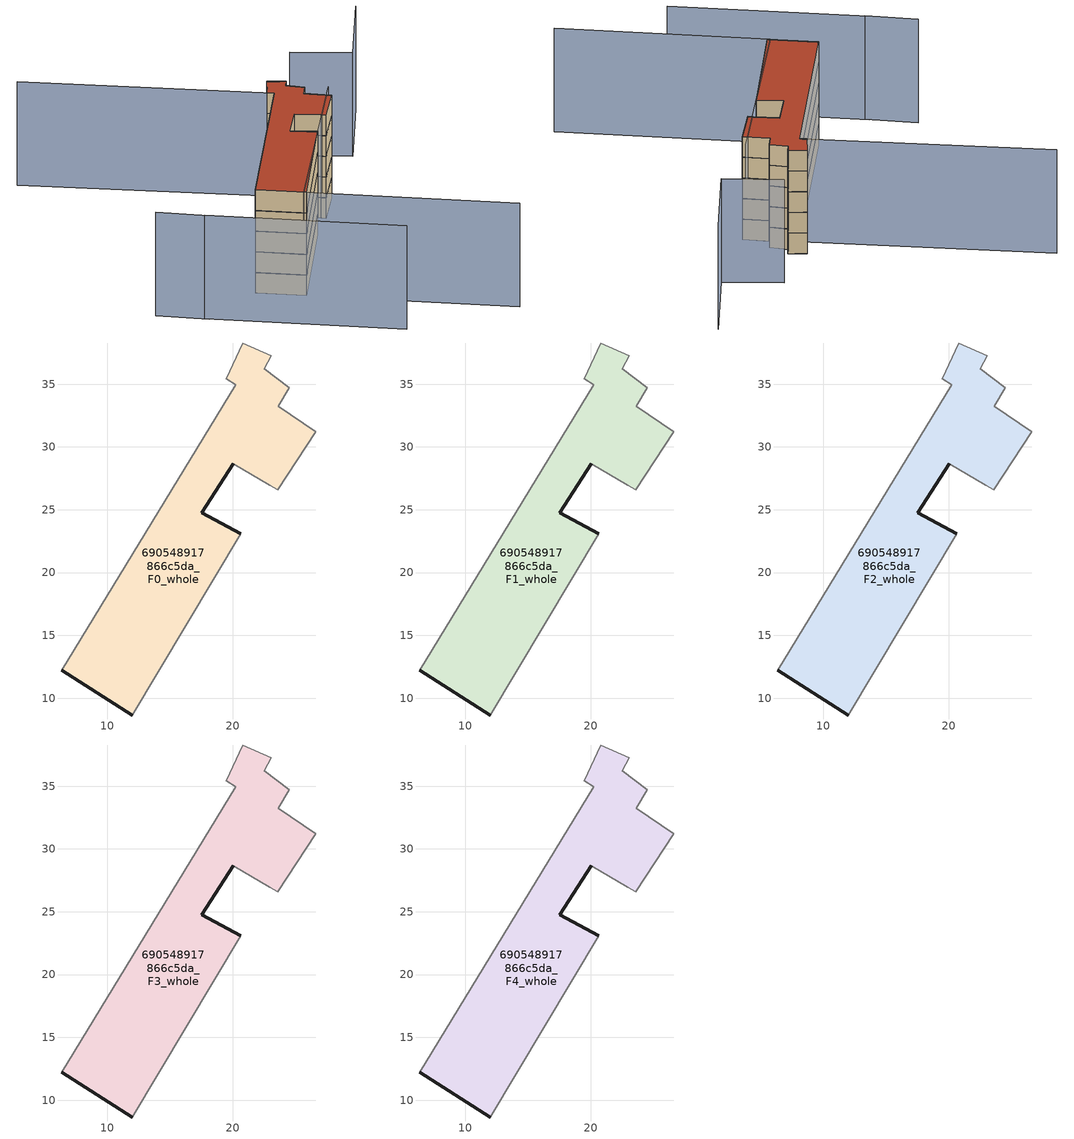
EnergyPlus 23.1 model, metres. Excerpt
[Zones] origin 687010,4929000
690548917866c5da_F0_whole
 floor ground (EU_floor_Construction): 12,8.66 20.64,23.08 17.53,24.77 20.02,28.68 22.95,26.96 23.55,26.6 26.61,31.23 23.61,33.23 24.48,34.73 22.48,36.23 23.04,37.26 20.78,38.28 19.46,35.44 20.24,34.97 6.36,12.23 z0
 wall outside (EU_wall_Construction): 20.02,28.68 17.53,24.77 20.64,23.08 / 12,8.66 6.36,12.23 z0:3
 wall adiabatic (EU_wall_Construction): 6.36,12.23 20.24,34.97 19.46,35.44 20.78,38.28 23.04,37.26 22.48,36.23 24.48,34.73 23.61,33.23 26.61,31.23 23.55,26.6 22.95,26.96 20.02,28.68 / 20.64,23.08 12,8.66 z0:3
690548917866c5da_F1_whole
 floor to 690548917866c5da_F0_whole (EU_floor_Construction): 12,8.66 20.64,23.08 17.53,24.77 20.02,28.68 22.95,26.96 23.55,26.6 26.61,31.23 23.61,33.23 24.48,34.73 22.48,36.23 23.04,37.26 20.78,38.28 19.46,35.44 20.24,34.97 6.36,12.23 z3
 wall outside (EU_wall_Construction): 20.02,28.68 17.53,24.77 20.64,23.08 / 12,8.66 6.36,12.23 z3:6
 wall adiabatic (EU_wall_Construction): 6.36,12.23 20.24,34.97 19.46,35.44 20.78,38.28 23.04,37.26 22.48,36.23 24.48,34.73 23.61,33.23 26.61,31.23 23.55,26.6 22.95,26.96 20.02,28.68 / 20.64,23.08 12,8.66 z3:6
690548917866c5da_F2_whole
 floor to 690548917866c5da_F1_whole (EU_floor_Construction): 12,8.66 20.64,23.08 17.53,24.77 20.02,28.68 22.95,26.96 23.55,26.6 26.61,31.23 23.61,33.23 24.48,34.73 22.48,36.23 23.04,37.26 20.78,38.28 19.46,35.44 20.24,34.97 6.36,12.23 z6
 wall outside (EU_wall_Construction): 20.02,28.68 17.53,24.77 20.64,23.08 / 12,8.66 6.36,12.23 z6:9
 wall adiabatic (EU_wall_Construction): 6.36,12.23 20.24,34.97 19.46,35.44 20.78,38.28 23.04,37.26 22.48,36.23 24.48,34.73 23.61,33.23 26.61,31.23 23.55,26.6 22.95,26.96 20.02,28.68 / 20.64,23.08 12,8.66 z6:9
690548917866c5da_F3_whole
 floor to 690548917866c5da_F2_whole (EU_floor_Construction): 12,8.66 20.64,23.08 17.53,24.77 20.02,28.68 22.95,26.96 23.55,26.6 26.61,31.23 23.61,33.23 24.48,34.73 22.48,36.23 23.04,37.26 20.78,38.28 19.46,35.44 20.24,34.97 6.36,12.23 z9
 wall outside (EU_wall_Construction): 20.02,28.68 17.53,24.77 20.64,23.08 / 12,8.66 6.36,12.23 z9:12
 wall adiabatic (EU_wall_Construction): 6.36,12.23 20.24,34.97 19.46,35.44 20.78,38.28 23.04,37.26 22.48,36.23 24.48,34.73 23.61,33.23 26.61,31.23 23.55,26.6 22.95,26.96 20.02,28.68 / 20.64,23.08 12,8.66 z9:12
690548917866c5da_F4_whole
 floor to 690548917866c5da_F3_whole (EU_floor_Construction): 12,8.66 20.64,23.08 17.53,24.77 20.02,28.68 22.95,26.96 23.55,26.6 26.61,31.23 23.61,33.23 24.48,34.73 22.48,36.23 23.04,37.26 20.78,38.28 19.46,35.44 20.24,34.97 6.36,12.23 z12
 wall outside (EU_wall_Construction): 20.02,28.68 17.53,24.77 20.64,23.08 / 12,8.66 6.36,12.23 z12:15
 wall adiabatic (EU_wall_Construction): 6.36,12.23 20.24,34.97 19.46,35.44 20.78,38.28 23.04,37.26 22.48,36.23 24.48,34.73 23.61,33.23 26.61,31.23 23.55,26.6 22.95,26.96 20.02,28.68 / 20.64,23.08 12,8.66 z12:15
 roof outside (EU_roof_Construction): 23.04,37.26 22.48,36.23 24.48,34.73 23.61,33.23 26.61,31.23 23.55,26.6 22.95,26.96 20.02,28.68 17.53,24.77 20.64,23.08 12,8.66 6.36,12.23 20.24,34.97 19.46,35.44 20.78,38.28 z15
shading: -2.54,8.78 19.49,-5.12 / -7.82,12.31 -2.07,8.49 / -7.98,52.2 20.24,34.97 / 20.24,34.97 6.36,12.23 / 35.16,-6.01 11.65,8.88 / 11.65,8.88 27.21,33.45 / 40.11,51.78 34.13,40.41 / 34.13,40.41 26.99,44.17 z0:15
[Building]
EU S2 Campaign: North Axis=0; Terrain=City; Solar Distribution=FullExterior
[Site:Location]
Bologna: Latitude=44.5; Longitude=11.25; Time Zone=1; Elevation=37
[SizingPeriod:WeatherFileDays]
AnnualSizingPeriod: Begin Month=1; Begin Day of Month=1; End Month=12; End Day of Month=31; Day of Week for Start Day=Monday; Use Weather File Daylight Saving Period=No; Use Weather File Rain and Snow Indicators=No
[MATERIAL]
EU_InternalMass_Material: Roughness=MediumRough; Thickness=0.1; Conductivity=1; Density=1800; Specific Heat=900; Thermal Absorptance=0.9; Solar Absorptance=0.7; Visible Absorptance=0.7
[MATERIAL:NOMASS] Roughness=MediumRough; Thermal Absorptance=0.9; Solar Absorptance=0.7; Visible Absorptance=0.7
Name | Thermal Resistance
EU_wall_NoMass | 0.905828
EU_roof_NoMass | 0.37593
EU_floor_NoMass | 0.67114
[CONSTRUCTION]
EU_wall_Construction: EU_wall_NoMass
EU_roof_Construction: EU_roof_NoMass
EU_floor_Construction: EU_floor_NoMass
EU_InternalMass_Construction: EU_InternalMass_Material
[ZONE] Type=1; Multiplier=1; Ceiling Height=autocalculate; Floor Area=autocalculate; Part of Total Floor Area=Yes
Name | Volume
690548917866c5da_F0_whole | 532.117
690548917866c5da_F1_whole; 690548917866c5da_F2_whole; 690548917866c5da_F3_whole; 690548917866c5da_F4_whole | 532.115
[INTERNALMASS] Construction=EU_InternalMass_Construction; Surface Area=177.372
Name | Zone or ZoneList
690548917866c5da_F0_whole_EU_InternalMass | 690548917866c5da_F0_whole
690548917866c5da_F1_whole_EU_InternalMass | 690548917866c5da_F1_whole
690548917866c5da_F2_whole_EU_InternalMass | 690548917866c5da_F2_whole
690548917866c5da_F3_whole_EU_InternalMass | 690548917866c5da_F3_whole
690548917866c5da_F4_whole_EU_InternalMass | 690548917866c5da_F4_whole
[OTHEREQUIPMENT] Fuel Type=Electricity; Design Level Calculation Method=Watts/Area; Power per Zone Floor Area=1; Fraction Latent=0; Fraction Radiant=0; Fraction Lost=0; Carbon Dioxide Generation Rate=0; EndUse Subcategory=EU_Step8_InternalGains
Name | Zone or ZoneList or Space or SpaceList | Schedule
EU_Step8_InternalGain_690548917866c5da_F0_whole_f000 | 690548917866c5da_F0_whole | EU_Step8_GainSchedule_690548917866c5da_F0_whole_f000
EU_Step8_InternalGain_690548917866c5da_F1_whole_f000 | 690548917866c5da_F1_whole | EU_Step8_GainSchedule_690548917866c5da_F1_whole_f000
EU_Step8_InternalGain_690548917866c5da_F2_whole_f000 | 690548917866c5da_F2_whole | EU_Step8_GainSchedule_690548917866c5da_F2_whole_f000
EU_Step8_InternalGain_690548917866c5da_F3_whole_f000 | 690548917866c5da_F3_whole | EU_Step8_GainSchedule_690548917866c5da_F3_whole_f000
EU_Step8_InternalGain_690548917866c5da_F4_whole_f000 | 690548917866c5da_F4_whole | EU_Step8_GainSchedule_690548917866c5da_F4_whole_f000
[ZONEVENTILATION:DESIGNFLOWRATE] Schedule=EU_AlwaysOn; Design Flow Rate Calculation Method=AirChanges/Hour; Air Changes per Hour=0.73129; Ventilation Type=Natural; Fan Pressure Rise=0; Fan Total Efficiency=1; Constant Term Coefficient=1; Temperature Term Coefficient=0; Velocity Term Coefficient=0; Velocity Squared Term Coefficient=0; Minimum Indoor Temperature=-100; Maximum Indoor Temperature=100; Delta Temperature=-100; Minimum Outdoor Temperature=-100; Maximum Outdoor Temperature=100; Maximum Wind Speed=40
Name | Zone or ZoneList or Space or SpaceList
EU_ConstantAir_690548917866c5da_F0_whole | 690548917866c5da_F0_whole
EU_ConstantAir_690548917866c5da_F1_whole | 690548917866c5da_F1_whole
EU_ConstantAir_690548917866c5da_F2_whole | 690548917866c5da_F2_whole
EU_ConstantAir_690548917866c5da_F3_whole | 690548917866c5da_F3_whole
EU_ConstantAir_690548917866c5da_F4_whole | 690548917866c5da_F4_whole
[HVACTEMPLATE:THERMOSTAT] Constant Heating Setpoint=20; Constant Cooling Setpoint=50
EU_HeatOnly_690548917866c5da_F0_whole; EU_HeatOnly_690548917866c5da_F1_whole; EU_HeatOnly_690548917866c5da_F2_whole; EU_HeatOnly_690548917866c5da_F3_whole; EU_HeatOnly_690548917866c5da_F4_whole
[HVACTEMPLATE:ZONE:IDEALLOADSAIRSYSTEM] System Availability Schedule=EU_AlwaysOn; Maximum Heating Supply Air Temperature=50; Minimum Cooling Supply Air Temperature=13; Maximum Heating Supply Air Humidity Ratio=0.0156; Minimum Cooling Supply Air Humidity Ratio=0.0077; Heating Limit=NoLimit; Cooling Limit=NoLimit; Heating Availability Schedule=EU_AlwaysOn; Cooling Availability Schedule=EU_CoolingOff; Dehumidification Control Type=ConstantSensibleHeatRatio; Cooling Sensible Heat Ratio=0.7; Dehumidification Setpoint=60; Humidification Control Type=None; Humidification Setpoint=30; Outdoor Air Method=None; Outdoor Air Flow Rate per Person=0.00944; Outdoor Air Flow Rate per Zone Floor Area=0; Outdoor Air Flow Rate per Zone=0; Demand Controlled Ventilation Type=None; Outdoor Air Economizer Type=NoEconomizer; Heat Recovery Type=None; Sensible Heat Recovery Effectiveness=0.7; Latent Heat Recovery Effectiveness=0.65
Name | Template Thermostat
690548917866c5da_F0_whole | EU_HeatOnly_690548917866c5da_F0_whole
690548917866c5da_F1_whole | EU_HeatOnly_690548917866c5da_F1_whole
690548917866c5da_F2_whole | EU_HeatOnly_690548917866c5da_F2_whole
690548917866c5da_F3_whole | EU_HeatOnly_690548917866c5da_F3_whole
690548917866c5da_F4_whole | EU_HeatOnly_690548917866c5da_F4_whole
[SIZING:ZONE] Zone Cooling Design Supply Air Temperature Input Method=SupplyAirTemperature; Zone Cooling Design Supply Air Temperature=13; Zone Heating Design Supply Air Temperature Input Method=SupplyAirTemperature; Zone Heating Design Supply Air Temperature=50; Zone Cooling Design Supply Air Humidity Ratio=0.008; Zone Heating Design Supply Air Humidity Ratio=0.008; Cooling Design Air Flow Method=DesignDay; Cooling Design Air Flow Rate=0; Cooling Minimum Air Flow per Zone Floor Area=0.000762; Cooling Minimum Air Flow=0; Cooling Minimum Air Flow Fraction=0.2; Heating Design Air Flow Method=DesignDay; Heating Design Air Flow Rate=0; Heating Maximum Air Flow per Zone Floor Area=0.002032; Heating Maximum Air Flow=0.141576; Heating Maximum Air Flow Fraction=0.3; Account for Dedicated Outdoor Air System=No; Dedicated Outdoor Air System Control Strategy=NeutralSupplyAir; Dedicated Outdoor Air Low Setpoint Temperature for Design=autosize; Dedicated Outdoor Air High Setpoint Temperature for Design=autosize; Zone Load Sizing Method=Sensible Load Only No Latent Load; Zone Latent Cooling Design Supply Air Humidity Ratio Input Method=HumidityRatioDifference; Zone Cooling Design Supply Air Humidity Ratio Difference=0.005; Zone Latent Heating Design Supply Air Humidity Ratio Input Method=HumidityRatioDifference; Zone Humidification Design Supply Air Humidity Ratio Difference=0.005
690548917866c5da_F0_whole; 690548917866c5da_F1_whole; 690548917866c5da_F2_whole; 690548917866c5da_F3_whole; 690548917866c5da_F4_whole
[SCHEDULE:CONSTANT]
Name | Hourly Value
EU_AlwaysOn | 1
EU_CoolingOff | 0
[SCHEDULE:FILE] Column Number=1; Rows to Skip at Top=0; Number of Hours of Data=8760; Column Separator=Comma; Interpolate to Timestep=No; Minutes per Item=60; Adjust Schedule for Daylight Savings=Yes
Name | File
EU_Step8_GainSchedule_690548917866c5da_F0_whole_f000 | ../../schedules/690548917866c5da/690548917866c5da_F0_whole_f000_gain.csv
EU_Step8_GainSchedule_690548917866c5da_F1_whole_f000 | ../../schedules/690548917866c5da/690548917866c5da_F1_whole_f000_gain.csv
EU_Step8_GainSchedule_690548917866c5da_F2_whole_f000 | ../../schedules/690548917866c5da/690548917866c5da_F2_whole_f000_gain.csv
EU_Step8_GainSchedule_690548917866c5da_F3_whole_f000 | ../../schedules/690548917866c5da/690548917866c5da_F3_whole_f000_gain.csv
EU_Step8_GainSchedule_690548917866c5da_F4_whole_f000 | ../../schedules/690548917866c5da/690548917866c5da_F4_whole_f000_gain.csv
